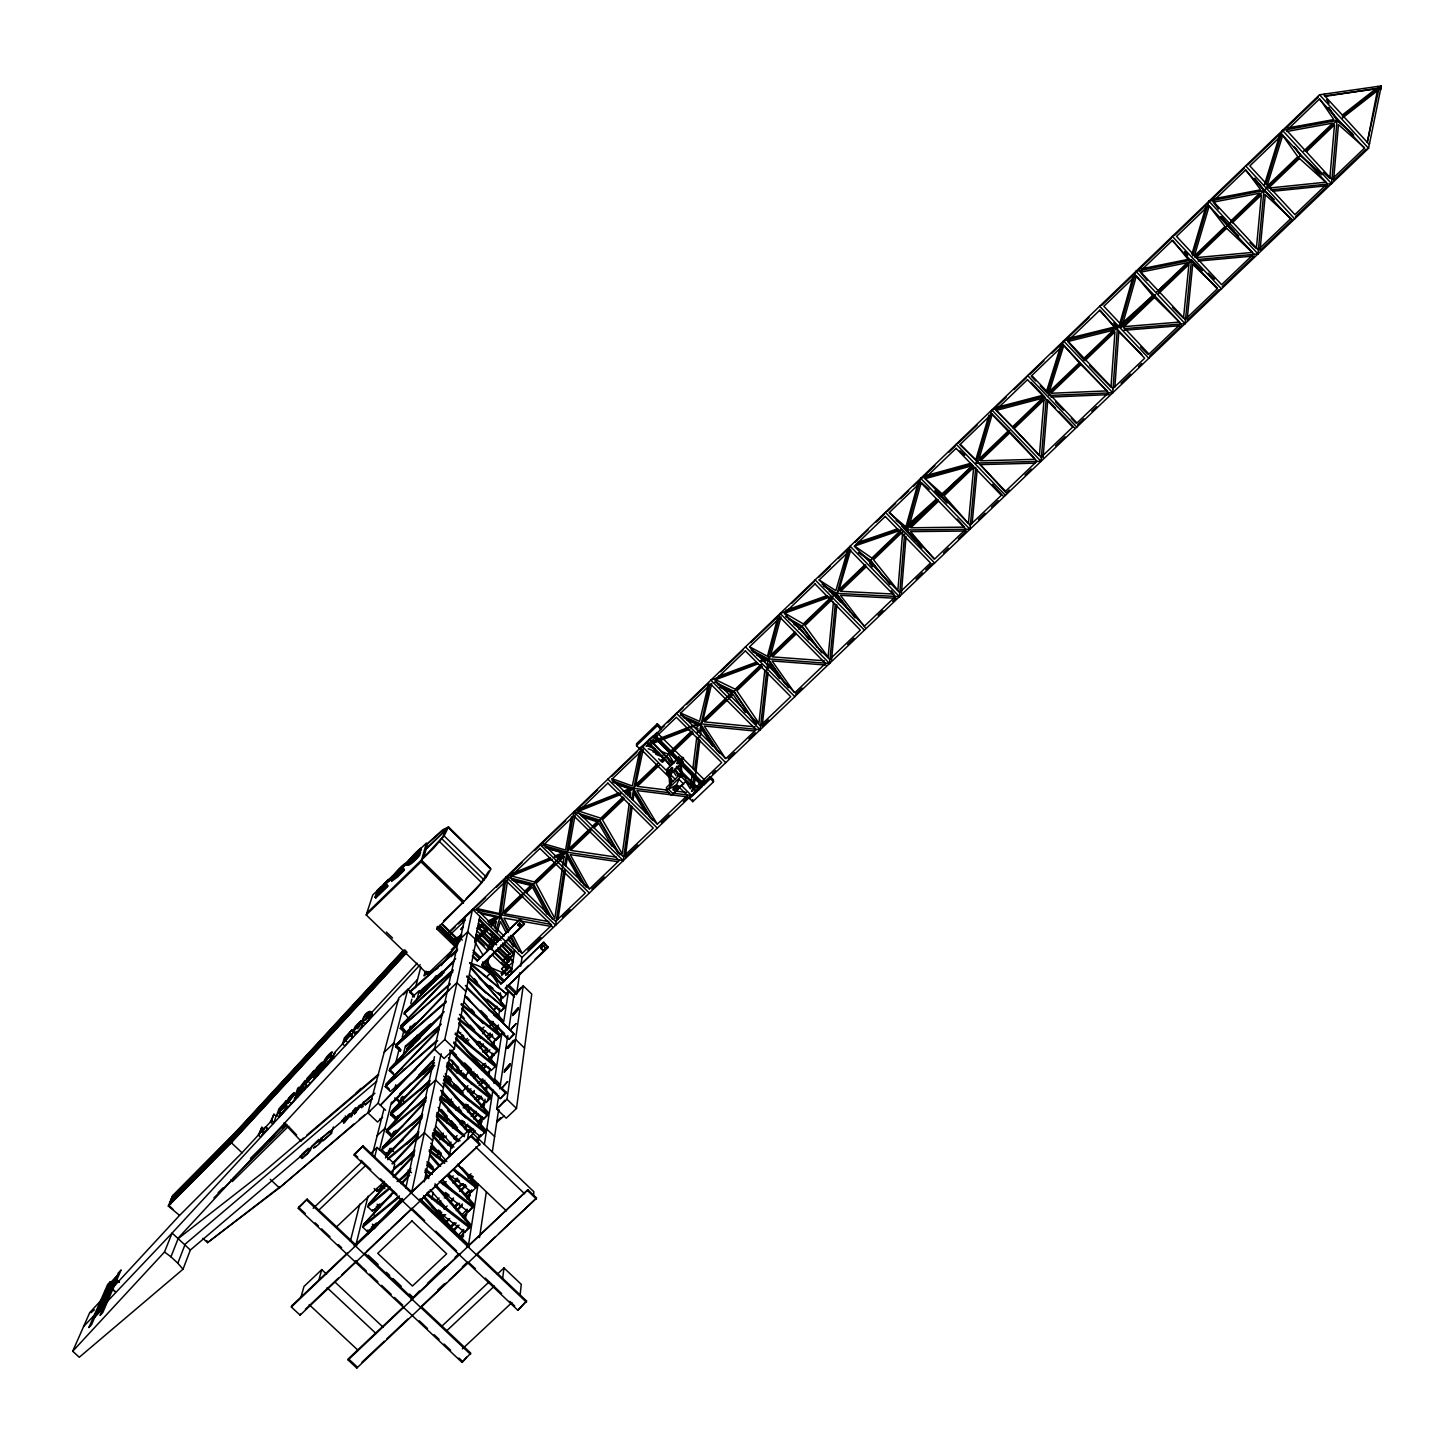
<?xml version="1.0" encoding="UTF-8"?>
<svg xmlns="http://www.w3.org/2000/svg" width="1454" height="1454" viewBox="0 0 1454 1454"><rect width="100%" height="100%" fill="white"/><g stroke="black" fill="none" stroke-linecap="round" stroke-linejoin="round"><path stroke-width="1.5" d="M660.934 729.363L660.934 727.363L657.299 723.747L636.598 743.666L636.525 745.702L640.178 749.319L660.934 729.363L657.281 725.746L657.299 723.747M640.178 749.319L640.233 747.265M1048.697 395.488L1112.746 392.78L1117.417 327.532L1114.691 324.242M1114.873 387.055L1118.798 331.912L1141.808 354.467M901.407 593.05L906.006 536.617M832.161 594.831L836.323 593.341L899.463 596.649L904.588 534.018M1044.299 396.142L991.828 409.937L976.143 463.044L1041.046 461.318L1046.117 399.959M1043.027 457.792L1047.789 400.014L1055.622 408.174M1270.723 189.874L1331.555 183.658L1337.08 120.446L1328.32 107.614M972.144 523.513L977.161 469.806M901.535 525.894L906.387 529.965L969.963 529.274L975.743 467.461M1198.132 259.484L1258.001 253.959L1263.962 190.565L1254.802 178.224M751.1 649.847L768.057 658.844L829.543 663.46L835.268 604.301M835.905 597.721L850.154 546.177L899.463 596.649M831.506 659.862L836.813 604.828M833.433 602.192L828.108 657.063L804.934 625.583L832.251 599.357M1124.106 328.677L1185.065 323.679L1191.48 260.102L1135.938 271.353L1120.198 326.914M1187.318 317.953L1192.716 264.337L1217.507 288.165M402.74 1307.564L348.397 1358.727L348.106 1359.963L356.793 1368.069L536.581 1198.023L527.911 1189.736L466.97 1247.096M412.118 1192.407L363.064 1145.861L354.449 1154.076L354.158 1155.148L517.842 1310.272L526.584 1301.021L477.53 1254.475M533.454 1195.697L533.872 1191.771L469.151 1129.831L451.049 1146.988L449.286 1156.457M517.842 1310.272L526.584 1301.021M520.114 1294.896L521.295 1284.373L503.975 1267.943L497.432 1274.086M764.859 669.967L758.933 723.201L736.887 690.85L762.405 666.386M680.381 715.041L700.374 723.801L760.206 729.726L768.057 658.844L780.216 613.443L828.017 596.322M768.094 672.711L762.187 726.128L768.584 720.003M768.584 668.258L769.075 663.806L779.508 678.6M348.106 1359.963L527.911 1189.736M514.407 997.026L505.41 988.302L548.158 947.481L543.76 942.247L500.903 983.94L481.619 965.256L524.385 924.308L520.096 919.182L477.203 960.967L472.35 956.259M677.564 763.841L683.671 758.079L682.562 758.479M545.686 948.444L543.287 945.3L540.688 948.408L543.178 950.843L545.686 948.444L543.287 945.3M691.995 775.364L690.323 788.813L685.67 781.434M692.849 768.639L696.757 737.251M697.32 732.78L697.884 728.29M692.013 790.976L693.958 775.291M694.521 770.82L698.702 737.233M699.247 732.761L709.788 684.507M693.74 789.577L699.865 740.104M700.428 735.597L701.264 728.854L712.424 745.957M502.666 1278.32L503.975 1267.943M500.903 983.94L543.76 942.247M543.178 950.843L545.777 947.735M672.33 767.476L666.205 773.51L669.004 769.802M320.934 1139.027L319.153 1143.062M498.722 1095.607L496.686 1109.02L506.21 1118.162L516.497 1108.421L531.746 994.063L523.24 985.812L514.007 994.609L508.773 1029.196M625.583 854.807L632.199 806.534M633.09 799.954L633.999 793.375L646.248 813.677M629.2 803.662L622.276 853.88L602.465 819.82L624.438 798.755M630.109 797.101L630.709 792.739L627.565 795.738M589.379 893.01L539.943 844.483L566.606 852.153L623.275 860.623L630.8 805.789M631.708 799.209L641.596 748.501M496.686 1109.02L506.973 1099.26L523.24 985.812M356.775 1245.805L307.194 1199.132L298.633 1207.293L298.306 1208.401L462.045 1362.416L470.787 1353.165L421.206 1306.492M504.683 1101.441L504.865 1100.187L499.067 1106.767M449.722 1050.024L500.285 1098.624L505.847 1093.335L506.028 1092.099L453.902 1041.955M513.371 1041.482L513.535 1040.355L508.082 1046.516M464.644 996.244L509.173 1039.246L514.425 1034.23L465.353 985.539M507.664 879.597L502.866 912.24L521.459 894.374M462.045 1362.416L466.516 1357.164M516.479 994.609L519.732 972.817M520.714 966.201L522.022 957.386L1368.559 148.29L1381.3 85.931L1319.56 94.783L660.043 728.999M479.493 1237.608L486.345 1191.844M492.288 1152.041L498.54 1110.293M500.285 1098.624L506.028 1092.099M509.173 1039.246L513.28 1034.376M498.813 1111.056L499.013 1109.784M563.952 869.874L555.628 925.271L506.174 876.944L549.939 859.005M564.606 865.457L573.839 811.895L620.931 793.139M557.991 919.419L565.297 870.673M565.951 866.239L567.278 857.369L580.964 881.96M499.74 1088.901L507.791 1035.684M521.314 925.398L519.532 922.872L517.915 925.017L519.805 926.834L521.314 925.398L519.532 922.872M468.551 1244.642L478.112 1183.992L474.84 1187.082M484.346 1144.425L492.942 1089.882M493.978 1083.357L501.866 1033.267L507.591 1038.792M503.611 1022.217L508.482 991.283L505.738 993.9M477.203 960.967L520.096 919.182M519.805 926.834L521.423 924.708M431.947 1206.82L464.953 1232.247L469.587 1227.885L469.824 1226.322L426.676 1193.007M434.655 1185.737L468.279 1211.782L472.823 1207.492L473.059 1205.984L441.271 1181.302M448.868 1174.396L471.478 1192.007L475.949 1187.773L476.185 1186.319L453.612 1168.689M447.832 1110.783L480.456 1136.592L484.727 1132.557L484.945 1131.23L442.089 1097.243M455.12 1097.061L483.255 1119.416L487.453 1115.436L487.653 1114.146L443.797 1079.195M461.772 1083.194L485.981 1102.532L490.125 1098.606L490.325 1097.352L447.16 1062.801M487.69 1099.26L490.634 1095.407L451.358 1051.097M455.774 1038.647L492.997 1080.595L493.179 1079.377L456.011 1037.502M466.734 1050.769L491.179 1070.471L495.196 1066.654L495.396 1065.473L455.284 1033.103M469.606 1035.557L493.688 1055.041L497.65 1051.278L497.831 1050.133L458.337 1018.109M474.095 1022.162L496.123 1040.064L500.012 1036.339L500.194 1035.23L461.281 1003.569M478.421 993.246L500.739 1011.511L504.538 1007.895L466.988 975.907M479.275 978.269L502.975 997.753L506.719 994.172L469.715 962.548M509.336 975.398L491.143 967.819L486.454 960.422M510.936 974.434L514.752 950.298L511.844 953.097M464.953 1232.247L465.207 1230.666M468.279 1211.782L473.059 1205.984M471.478 1192.007L471.714 1190.535M480.456 1136.592L480.674 1135.265M483.255 1119.416L487.653 1114.146M485.981 1102.532L490.325 1097.352M488.835 1084.957L488.635 1086.174L461.391 1064.31M491.179 1070.471L487.89 1066.473M493.688 1055.041L493.869 1053.896M496.123 1040.064L500.194 1035.23M500.739 1011.511L504.702 1006.859M502.975 997.753L498.068 992.555M507.955 966.238L508.137 965.074M509.227 958.422L509.409 957.277M510.463 950.734L510.663 949.607M501.721 975.489L507.864 968.637L501.43 962.403M505.992 973.308L501.575 969.018L509.118 960.821L498.086 950.098M502.884 961.239L510.372 953.115L503.084 960.094M347.724 1252.712L291.709 1305.819L291.363 1307.019L300.124 1315.179L480.056 1143.934L471.314 1135.574L410.337 1193.37M505.41 988.302L528.547 965.456M504.938 972.726L505.738 967.873M505.956 968.164L506.156 966.983M507.246 960.331L507.428 959.167M508.5 952.624L502.502 945.482M462.081 1239.662L463.517 1230.956M465.298 1220.051L467.079 1209.165M468.86 1198.26L469.915 1191.735L471.823 1189.935M471.732 1180.666L472.459 1176.25M478.239 1140.863L478.966 1136.428L480.765 1134.72M480.747 1125.487L482.183 1116.745M483.619 1107.984L485.054 1099.224M486.472 1090.482L487.199 1086.102M488.98 1075.142L490.053 1068.563M491.488 1059.802L492.561 1053.223M493.651 1046.644L494.723 1040.064L501.866 1033.267M496.177 1031.177L496.904 1026.724M498.722 1015.619L499.812 1008.949M500.903 1002.279L501.63 997.826M501.575 969.018L509.118 960.821M675.856 790.485L678.836 788.232M291.363 1307.019L471.314 1135.574M467.534 1139.173L469.151 1129.831M490.598 970.872L490.125 973.489L486.89 976.597M571.513 816.875L565.57 850.045L542.142 843.265L565.642 820.692M575.148 814.731L569.005 848.754L589.324 829.253M456.465 1106.985L456.229 1108.184L452.23 1104.368L452.721 1101.787M368.171 1015.583L370.243 1018.273L368.171 1015.583C355.43 1034.048 366.19 1004.696 372.315 1013.202L371.024 1014.601C364.445 1007.04 359.32 1030.995 368.553 1014.056M445.924 1137.119L446.16 1135.828M449.341 1119.362L449.104 1120.598L453.157 1124.487L450.685 1120.652M455.974 1084.92L455.266 1088.592L457.901 1091.118M458.41 1072.307L458.882 1069.89M464.498 1040.7L464.299 1041.773L467.388 1038.501M412.554 1298.331L419.279 1291.007M431.874 1198.968L433.165 1192.371M439.944 1157.475L440.798 1153.149M443.325 1140.136L444.161 1135.81M446.705 1122.797L447.541 1118.471M450.068 1105.494L451.322 1099.006M453.43 1088.21L454.266 1083.884M456.374 1073.016L457.665 1066.473M462.754 1040.264L463.608 1035.902M1367.596 140.856L1377.338 90.802L1342.278 118.137M436.364 1157.002L439.381 1153.058L430.62 1146.206M439.78 1139.736L442.743 1135.865L434.128 1129.086M443.034 1134.411L443.27 1133.139M445.724 1120.634L445.978 1119.38L437.127 1112.401M443.579 1120.525L446.487 1116.745M448.904 1104.386L449.141 1103.186L440.435 1096.28M428.094 1192.898L428.421 1191.299M477.312 936.503L477.548 935.376M478.839 928.924L479.075 927.797M480.347 921.454L480.565 920.346M448.868 1081.958L449.74 1077.559M451.503 1068.781L452.812 1062.183M479.875 916.402L474.731 941.829L482.928 954.86M476.076 939.157L476.294 938.012L484.164 945.627M458.41 940.702L434.51 1049.315L444.106 1058.53L454.393 1048.716L476.221 940.175L467.643 931.85L456.592 942.646L439.417 926.016M424.241 1181.866L451.085 1050.224M639.596 751.282L632.326 785.978L612.079 778.69M411.736 1192.044L441.144 1053.805M434.51 1049.315L444.797 1039.483L472.55 909.277L551.23 924.49M643.195 749.319L635.689 784.76L657.735 763.604M1367.323 142.383L1379.064 88.058L1325.194 96.364M354.812 1032.958L354.921 1034.085L357.302 1032.358L362.519 1025.633L359.211 1022.362L353.885 1030.704L360.556 1023.107L359.392 1025.197L352.486 1032.031L355.249 1026.379L361.101 1020.744L359.883 1022.326M405.739 1188.245L434.492 1056.694M459.718 941.701L465.28 916.274M364.282 1022.707C364.772 1025.942 369.461 1018.909 370.406 1017.491M380.875 887.14L372.751 895.01L366.208 914.948L427.494 974.089L455.593 947.099L458.628 942.174M456.592 942.646L460.464 938.321M441.743 924.38L457.283 939.448L461.154 935.158M455.593 947.099L436.782 928.87L476.203 889.194L486.345 877.071L490.798 869.201L448.486 826.908L442.688 829.834L425.822 845.028M356.793 1368.069L357.066 1366.815L348.397 1358.727M356.103 1031.558L356.121 1032.594L357.775 1031.522M392.471 1173.76L394.706 1164.145L377.077 1147.424L370.534 1153.658M373.805 1215.017L375.386 1208.492M380.584 1186.809L379.567 1191.062L376.804 1188.445M388.254 1154.912L389.781 1148.533M393.907 1131.412L392.853 1135.774L384.947 1128.268L377.186 1135.665M396.524 1120.471L397.578 1116.09M400.213 1105.149L402.304 1096.389M417.007 1035.212L415.989 1039.446L414.372 1037.902M399.396 1195.897L363.173 1225.613L362.773 1227.176L367.48 1231.611L367.844 1230.029M390.254 1187.1L368.189 1205.275L367.807 1206.784L372.424 1211.146L372.787 1209.637M374.187 1188.5L377.222 1191.371L384.528 1184.156M422.696 1114.691L382.238 1148.387L381.893 1149.769L386.273 1153.931L386.619 1152.549M386.637 1130.54L386.31 1131.866L390.635 1135.974L390.944 1134.647L386.637 1130.54L426.422 1097.297M390.853 1113.455L390.544 1114.745L394.797 1118.798L395.106 1117.49L390.853 1113.455L430.057 1080.595M394.688 1097.934L398.869 1101.914L404.23 1096.425M711.788 683.362L702.9 720.257L731.489 692.813L719.675 687.142M427.494 974.089L427.949 972.217L424.114 975.925L425.186 971.526M395.288 1116.763L391.035 1112.728L391.362 1111.438L434.746 1065.382M436.782 928.87L437.218 927.07L455.993 945.3M356.175 1243.824L368.044 1196.188M379.476 1150.241L391.435 1102.168M394.143 1091.3L395.779 1084.775M402.813 1056.476L405.521 1045.59M408.774 1032.522L410.337 1026.233M417.134 998.953L419.225 990.556L412.409 997.099M394.688 1074.252L394.397 1075.451L389.327 1070.598L389.636 1069.417L441.325 1024.125M374.696 1156.893L377.077 1147.424M350.396 1241.044L359.81 1204.003M372.315 1154.803L383.856 1109.402M396.106 1061.238L399.45 1048.098M402.213 1037.211L403.812 1030.886M410.791 1003.424L411.864 999.207M415.499 987.684L420.751 966.946M379.821 1119.853L380.148 1118.58M415.753 1069.308L390.344 1091.481L385.201 1086.574L436.255 1040.991M400.468 1051.406L395.506 1046.662L395.797 1045.535L446.305 1001.134M421.678 1018.454L405.103 1033.031L400.232 1028.378L450.158 983.504M405.539 1031.322L400.959 1025.561L452.757 972.108M408.719 1018.672L404.212 1013.002L453.121 969.8M414.172 997.117L409.737 991.592L457.647 949.135M382.62 1117.199L377.549 1122.034L367.953 1112.892L378.149 1103.15L407.865 989.265L413.59 994.772M354.158 1155.148L363.064 1145.861M777.526 618.495L767.458 656.299L749.573 646.776L780.144 617.477L825.454 663.424L794.884 692.667L749.555 646.903M367.953 1112.892L398.705 998.062L407.865 989.265M780.98 616.859L770.675 655.227L794.702 632.163M363.355 1102.15L365.19 1104.804L371.133 1099.351M318.917 1280.029L321.734 1269.615L326.605 1274.177M694.612 793.212L692.431 795.393L692.94 794.502M363.082 1106.603L361.083 1104.477L359.701 1105.658L361.683 1107.766L364.227 1102.368M921.927 548.158L906.387 529.965L920.691 478.33L971.89 464.226M352.868 1111.219L354.449 1113.928L356.285 1110.383M300.124 1315.179L300.451 1313.98M301.014 1297.004L303.977 1286.463L321.734 1269.615M352.486 1115.6L350.487 1113.473L349.105 1114.655L351.086 1116.781L353.667 1111.347M351.086 1116.781L351.904 1113.909L343.853 1122.924L342.29 1120.216M352.486 1111.728L354.921 1108.566M1119.289 325.387L1133.029 276.823M366.208 914.948L421.042 861.895L426.385 843.066L384.129 883.996M343.853 1122.924L347.324 1117.599L345.688 1118.544L345.525 1117.653M416.844 853.353C402.267 866.911 406.902 870.346 419.879 855.17L420.006 851.372L414.099 857.642L414.844 858.369L417.97 855.334L417.225 854.607L414.099 857.642M417.97 855.334L417.462 857.078C401.304 872 415.499 853.334 421.206 850.008L420.733 848.354C409.846 856.442 395.688 878.271 419.115 854.425L420.006 851.372M370.243 1018.273L372.133 1014.165L369.916 1012.257L366.063 1016.746L368.571 1014.038M341.872 1120.798L343.707 1119.035M417.225 854.607L416.716 856.351C400.559 871.273 414.753 852.607 420.46 849.281L420.733 848.354M368.007 1016.364L369.916 1012.257M414.844 858.369L420.751 852.099M850.735 549.794L839.013 589.652L864.839 564.861M321.025 1138.1L322.861 1140.754L331.457 1133.448L333.366 1126.977M988.956 415.262L975.816 459.809L959.876 444.724M1191.898 254.196L1205.929 206.741M1192.716 255.886L1208.91 201.179L1263.962 190.565L1273.668 199.507M330.985 1131.557L330.24 1134.084L322.861 1140.754M298.306 1208.401L307.194 1199.132M391.817 879.561L391.58 881.324L397.287 877.216L404.139 870.364L403.649 868.783C385.492 887.758 395.633 870.837 404.794 864.458L405.83 864.239L394.161 877.762M351.395 1034.975L354.031 1031.813L351.795 1029.923L344.38 1037.938L342.526 1043.936L344.762 1045.844L352.468 1037.52L350.378 1035.121L343.907 1042.1L350.323 1033.267L352.413 1035.666L350.178 1033.776M405.084 863.512C394.288 871.491 379.93 893.592 403.376 869.637L403.649 868.783M334.256 1053.005L350.378 1035.121M350.323 1033.267L344.798 1039.265L351.795 1029.923M1264.489 184.603L1279.484 135.967M1265.961 184.131L1282.519 130.406L1337.08 120.446L1353.656 135.095M487.108 951.552L492.452 934.395M494.469 927.961L496.468 921.527L491.579 926.234M490.416 948.044L493.797 937.212M495.814 930.724L500.539 915.566L506.174 876.944L533.509 883.923L552.484 919.364M487.599 962.712L489.634 956.205M491.652 949.698L495.032 938.848M497.05 932.341L500.43 921.509L506.374 933.123M1060.62 346.288L1046.262 392.216L1040.246 385.783M1047.134 393.471L1063.583 340.945L1117.417 327.532L1083.484 360.065M388.236 880.27L388.981 880.997L378.912 890.72L388.236 880.27L388.981 880.997M375.059 897.209L386.928 885.722L386.255 883.614L378.658 891.52L377.876 893.937L387.164 884.941L387.673 886.449L375.804 897.936L375.059 897.209L377.295 890.321L388.472 879.488M333.693 1057.803L331.258 1054.514L330.113 1055.422C338.182 1045.099 321.116 1060.148 323.788 1064.219L326.023 1066.109L330.676 1059.294L333.693 1057.803L333.602 1056.513L332.33 1057.331L335.038 1053.187L333.638 1054.023M331.494 1055.822L325.896 1060.148L323.788 1064.219M326.023 1066.109L327.332 1062.038M681.399 759.424L680.417 760.442L681.871 758.243M682.144 759.824L682.653 758.57M283.948 1123.051L300.923 1141.026L301.269 1139.918M324.278 1067.999C322.806 1063.656 318.226 1068.417 322.897 1069.508L323.697 1066.818M322.061 1066.018L321.861 1064.673L320.716 1065.6C328.822 1055.222 311.738 1070.344 314.373 1074.397L316.608 1076.305L322.733 1068.054L322.897 1069.508M379.658 891.447L379.585 888.648M316.608 1076.305L318.608 1070.126M375.804 897.936L377.495 892.756M671.548 770.329L670.567 771.347L671.948 769.42M320.552 1067.545L320.498 1066.164L316.499 1070.308L315.609 1073.07L317.844 1074.96M317.445 1067.418L316.663 1069.799L322.043 1062.874L317.445 1067.418L319.68 1069.308L318.899 1071.707L322.297 1067.981M316.518 1072.398L314.282 1070.507L306.921 1078.505L304.831 1084.72L307.067 1086.611L314.736 1078.323L312.665 1075.924L306.249 1082.866L312.737 1073.961L314.791 1076.378L312.555 1074.488M354.085 1123.906L279.368 1187.9L207.54 1242.643L202.942 1238.354M668.949 772.946L669.549 772.11M312.665 1075.924L314.736 1078.323M668.149 772.201L669.131 771.165L666.95 774.255L672.911 768.148M312.737 1073.961L307.212 1079.922L314.282 1070.507M303.722 1088.301L297.707 1096.752L295.471 1094.862L302.759 1085.047L301.741 1088.065L303.977 1089.973L304.976 1086.938M303.977 1089.973L306.576 1084.484M297.707 1096.752L299.815 1090.464L301.033 1089.155L300.124 1091.863L303.904 1087.792M301.741 1088.065L305.049 1080.522L297.888 1089.973L298.815 1087.265L297.597 1088.592L295.471 1094.862M288.183 1100.823L287.329 1103.332L293.29 1095.771L288.183 1100.823L290.418 1102.714M296.398 1095.716L294.744 1097.825L296.834 1096.243L295.871 1098.315L288.165 1107.076L284.657 1104.349L278.114 1113.31L284.511 1106.385L286.747 1108.275L280.349 1115.182L286.892 1106.24M288.51 1102.714L286.293 1100.823L278.932 1108.784L276.696 1115.163L278.932 1117.054L286.747 1108.275M284.657 1104.349L279.168 1110.293L286.293 1100.823M275.86 1116.199L284.511 1106.385M278.932 1117.054L280.422 1112.783M273.879 1122.524L276.133 1116.109L273.897 1114.218L270.426 1121.961L272.661 1123.851L273.879 1122.524L271.644 1120.634L273.897 1114.218M261.847 1127.268L258.303 1135.065L260.539 1136.955L267.845 1128.722L265.609 1126.832L259.721 1133.211L261.847 1127.268L264.083 1129.14L262.665 1133.102M265.609 1126.832L267.645 1129.267M207.54 1242.643L279.641 1187.082M322.243 1138.827C322.443 1143.953 307.576 1151.368 315.9 1146.37M271.644 1120.634L242.036 1152.786L178.969 1216.017L89.73 1312.617L72.7 1351.239L79.261 1357.273L183.022 1269.215L190.347 1250.022L374.95 1093.208M402.831 950.934L235.112 1132.721L231.313 1142.699L168.319 1206.075L179.315 1215.18M230.368 1143.644L234.185 1133.666M183.022 1269.215L177.824 1263.217L185.221 1244.097L376.768 1081.285M177.824 1263.217L170.954 1256.819L178.46 1237.808L398.832 999.607M303.032 1157.584L301.051 1155.476L299.906 1156.439L301.905 1158.547L306.231 1155.021L310.374 1150.423L311.61 1146.37M343.962 1118.526L344.344 1117.563M72.7 1351.239L164.502 1252.003L172.117 1233.047L420.206 964.693M168.319 1206.075L172.626 1195.679L235.112 1132.721M169.336 1205.075L173.644 1194.679M310.247 1149.024L307.666 1153.24M488.78 871.146L480.638 883.469L466.043 898.754M333.711 1054.877L332.621 1056.676M324.315 1065.019L323.624 1066.291M366.081 1019.999L367.335 1017.891M357.666 1107.257L357.375 1108.311L360.156 1106.494M347.124 1116.218L346.815 1117.29L349.596 1115.472M675.383 790.522C672.348 795.229 683.762 786.469 676.546 785.578C670.294 793.393 678.727 782.47 678.182 788.522M677.146 786.25C669.731 796.974 673.711 781.452 677.255 788.704L676.637 789.377M354.449 1113.928L359.592 1107.366M355.358 1107.694L357.811 1109.093M357.52 1028.705L359.974 1025.615M366.79 913.185L433.855 847.955L444.142 835.905L448.486 826.908M685.87 781.271L671.384 795.156L666.477 790.285L666.441 787.486L680.872 773.655L685.761 778.508L685.87 781.271L680.981 776.4L680.872 773.655M392.471 878.434L393.416 877.107M680.981 776.4L666.477 790.285M308.393 1148.315L301.869 1154.403M323.933 1066.273L324.733 1065.182M318.88 1139.409L312.137 1145.934M294.435 1099.806L295.525 1097.661L294.271 1098.606M441.234 965.62L455.847 945.972M368.589 1019.763L370.788 1015.964L368.28 1018.654M394.634 875.544L405.83 864.239M643.504 745.302L642.977 746.175L644.849 744.066M331.694 1057.821L328.295 1061.547M677.728 761.841L677.946 762.005M681.544 760.587L681.762 760.751M404.194 949.916L234.821 1133.502L172.299 1196.497L173.426 1197.551M405.266 950.098L233.949 1135.774L171.318 1198.859L172.444 1199.914M405.084 950.752L233.658 1136.555L170.972 1199.677L172.099 1200.731M406.084 951.007L232.785 1138.827L169.991 1202.04L171.136 1203.094L173.753 1196.733L172.626 1195.679M405.902 951.679L232.495 1139.609L169.664 1202.876L170.79 1203.93M406.92 951.934L231.622 1141.899L168.664 1205.257L173.044 1209.328M406.738 952.606L231.313 1142.699L242.036 1152.786M109.141 1284.282L117.32 1275.431M108.668 1285.409L116.847 1276.539M106.887 1289.462L115.102 1280.574M106.396 1290.589L114.63 1281.701M104.633 1294.678L112.867 1285.754M104.125 1295.823L112.376 1286.899M102.343 1299.949L110.613 1290.988M101.835 1301.094L110.122 1292.133M368.789 1012.693L370.079 1011.293M100.017 1305.256L108.341 1296.259M99.526 1306.401L107.832 1297.404M304.831 1084.72L315.809 1072.961M371.133 1013.111L417.243 963.22M313.264 1076.251L316.354 1072.907L314.119 1071.016M97.691 1310.599L106.033 1301.584M363.336 1022.653L361.446 1024.27M368.425 1018.182L372.133 1014.165M97.182 1311.762L105.542 1302.729M361.555 1026.36L362.791 1025.015M261.956 1135.101L267.845 1128.722M95.346 1315.997L103.725 1306.928M94.837 1317.179L103.216 1308.109M403.467 994.609L417.334 979.614M453.266 1230.175L457.828 1225.286M454.52 1230.084L459.1 1225.195M457.592 1236.082L463.681 1229.539M460.518 1239.317L463.608 1235.991M436 1201.295L439.09 1197.987M452.994 1183.102L457.628 1178.122M454.284 1182.847L457.392 1179.539M458.664 1187.009L461.754 1183.701M467.934 1177.068L471.023 1173.76M450.431 1201.204L453.466 1197.951M459.537 1191.444L465.607 1184.919M470.169 1180.048L473.204 1176.795M444.088 1209.183L447.123 1205.929M450.158 1202.658L453.212 1199.405M460.809 1191.244L465.371 1186.355M465.48 1194.025L468.515 1190.771M454.611 1206.875L457.647 1203.621M465.244 1195.479L469.806 1190.59M445.433 1222.232L448.504 1218.925M456.229 1210.637L462.408 1204.003M467.043 1199.041L470.115 1195.733M445.16 1223.741L449.795 1218.761M457.519 1210.473L462.154 1205.493M451.213 1226.358L454.302 1223.05M462.027 1214.762L466.661 1209.783M467.734 1110.656L470.751 1107.439M476.767 1101.023L481.274 1096.225M452.467 1127.959L455.465 1124.76M467.516 1111.91L470.533 1108.693M478.057 1100.66L481.056 1097.443M393.125 1191.862L363.391 1224.722L394.325 1191.717M400.831 1183.611L408.556 1175.377M402.049 1183.465L409.774 1175.214M480.638 1106.203L485.163 1101.387M394.343 1201.095L397.433 1197.787M447.977 1145.334L451.031 1142.081M454.084 1138.809L457.138 1135.556M464.771 1127.395L467.824 1124.142M473.931 1117.617L476.985 1114.364M464.535 1128.686L467.588 1125.414M473.713 1118.889L478.293 1114M367.735 1234.373L401.231 1198.587M373.442 1229.448L378.022 1224.559M381.075 1221.305L402.413 1198.514M478.075 1121.597L481.129 1118.344M477.875 1122.87L482.455 1117.981M471.205 1135.574L474.204 1132.375M480.256 1047.153L483.31 1043.917M487.89 1039.047L492.47 1034.176M495.523 1030.922L498.577 1027.669M480.056 1048.261L483.11 1045.008M489.235 1038.519L492.288 1035.266M411.537 1125.469L422.351 1113.964M385.819 1156.53L422.242 1117.781M491.561 1043.863L494.614 1040.61M385.474 1157.929L420.424 1120.743M485.4 1053.605L488.508 1050.315M463.499 1077.832L469.715 1071.234M486.763 1053.078L489.871 1049.788M406.629 1144.371L418.77 1131.43M489.126 1058.512L493.778 1053.55M418.298 1135.901L392.071 1163.836L395.506 1161.11M393.271 1163.636L417.989 1137.301M474.149 1078.014L477.166 1074.797M481.71 1069.962L486.254 1065.128M460.3 1093.717L467.879 1085.647M483.037 1069.508L486.054 1066.273M400.868 1164.618L414.772 1149.823M486.999 1073.325L490.034 1070.108M385.474 1185.119L368.407 1204.421L386.637 1184.974M393.071 1177.013L414.317 1154.367M455.993 1110.165L459.064 1106.876M471.35 1093.79L474.422 1090.5M479.038 1085.593L483.655 1080.686M394.234 1176.868L414.008 1155.803M471.151 1094.989L474.222 1091.718M480.365 1085.157L484.982 1080.231M475.185 1098.879L478.257 1095.589M484.4 1089.028L487.472 1085.756M400.341 1179.594L410.991 1168.253M423.786 1074.033L434.473 1062.692M391.035 1112.728L432.928 1068.254M493.833 1009.567L496.923 1006.277M493.651 1010.603L496.741 1007.313M420.097 1090.409L429.403 1080.54M429.675 1083.466L386.764 1129.994L429.384 1084.739M490.325 1024.706L493.342 1021.508M482.619 1033.776L485.618 1030.577M490.143 1025.779L493.16 1022.562M418.461 1105.004L426.077 1096.916M426.004 1100.26L382.42 1147.606L425.731 1101.569M493.96 1029.45L496.977 1026.251M417.68 1036.484L406.811 1048.825L429.53 1024.779M404.394 869.528L394.743 878.307M83.605 1326.521L172.117 1233.047L190.347 1250.022M358.447 1106.294L359.32 1105.385M347.906 1115.254L348.778 1114.327M495.36 1028.269L498.486 1025.034M449.013 989.447L395.924 1045.081L448.777 990.519M444.161 1011.73L389.799 1068.745L442.38 1014.438M439.326 1028.341L385.692 1084.648L439.072 1029.505M435.128 1047.734L380.366 1105.258L434.855 1048.916M392.144 1102.55L410.791 1083.266M418.57 1075.233L432.565 1060.766M391.835 1103.822L433.855 1060.366M455.702 958.677L404.357 1012.402L453.939 961.276M400.686 1026.651L450.976 974.762M356.921 1109.602L357.902 1108.62L356.921 1109.275M667.132 771.983L666.804 773.201L667.35 772.147M670.203 770.002L670.403 770.184M680.617 775.891L679.727 761.005L678.764 761.914L682.744 757.261L676.782 763.368L680.872 761.769L682.199 775.873M678.491 763.186L678.709 763.35M679.981 762.478L679.309 761.787M250.506 1158.329L285.893 1123.506M270.008 1140.99L274.824 1136.246M282.858 1128.34L286.075 1125.196M218.155 1192.625L222.989 1187.882M232.567 1178.612L287.274 1124.814M213.902 1197.914L231.604 1180.503L231.241 1179.448M288.655 1126.105L232.349 1181.502L230.968 1180.194M386.037 883.305L389.218 880.215M387.927 885.668L378.622 894.664L378.658 891.52M426.258 848.609L446.505 828.98L442.561 837.122L423.714 857.569L427.603 843.811L441.271 831.615L446.505 828.98M426.058 849.245L446.614 829.362M443.488 921.036L463.881 901.425L421.515 860.223M636.525 745.702L657.281 725.746M445.596 935.213L651.865 736.851M445.578 936.122L455.175 926.907M458.373 923.835L471.169 911.531M474.786 908.041L485.654 897.591M496.541 887.122L504.302 879.67L499.376 913.585L476.839 908.496M522.022 862.622L509.554 874.617L550.412 857.86M534.509 850.626L539.18 846.119M597.63 789.904L577.183 809.569L618.95 792.957M611.643 776.454L636.907 752.154M661.261 728.745L664.423 725.691M667.604 722.638L675.528 715.023M678.545 712.115L683.307 707.535M686.506 704.463L708.789 683.035L699.61 721.402L680.454 712.969M720.566 671.712L742.958 650.174M750.791 642.632L778.09 616.387M791.576 603.428L814.149 581.709M818.838 577.22L830.179 566.315M838.267 558.536L847.991 549.194L835.85 590.651L819.075 579.964M855.079 542.36L868.093 529.856M876.217 522.041L884.341 514.225M887.467 511.317L895.628 503.466M900.535 498.758L908.695 490.907M913.603 486.199L918.492 481.492L905.951 526.857L889.139 512.735M934.922 465.698L924.017 476.185L970.618 463.353M948.935 452.212L955.169 446.214M958.295 443.216L977.07 425.168M1006.15 397.196L995.136 407.774L1043.172 395.179L1031.104 382.366M1014.001 389.654L1026.579 377.567M1029.705 374.55L1043.917 360.883M1051.805 353.304L1061.275 344.198M1089.064 317.463L1066.872 338.8L1114.2 327.041L1100.006 310.029M1101.805 305.322L1133.629 274.715M1139.3 269.263L1171.27 238.529M1174.468 235.457L1206.566 204.578M1244.515 168.082L1212.273 199.089L1260.654 189.783L1245.86 169.882M1247.75 164.974L1280.138 133.841M1285.881 128.315L1318.414 97.036M464.68 919.019L462.481 922.018L464.444 920.128M447.578 937.194L465.207 920.255M646.121 746.32L676.346 717.276L721.693 762.623L691.504 791.485M1324.594 94.056L1323.794 94.819L1368.796 143.982L1369.595 143.219M463.063 926.452L460.827 929.488L462.808 927.579M461.409 934.013L459.155 937.085L462.317 940.138M457.283 939.448L460.991 935.903M424.968 972.417L426.222 971.217M424.786 973.18L426.04 971.981M424.295 975.143L428.13 971.472M451.322 949.753L458.483 942.901M427.767 972.926L437.854 968.346M451.067 956.677L457.447 950.552M476.876 937.176L486.672 927.761M489.925 924.635L494.833 919.946L488.907 923.09M524.567 891.411L530.765 885.45L513.971 881.197M592.45 826.254L597.14 821.764L583.145 817.293M622.803 797.137L600.829 818.202L578.91 811.114L620.713 794.447M625.929 794.12L629.073 791.103L624.893 792.775M660.898 760.569L664.042 757.552L655.699 754.262M691.504 731.198L667.768 753.972L661.534 751.482M760.769 664.732L735.251 689.214L715.622 679.672L757.661 664.024M830.634 597.685L803.299 623.911L784.833 613.152L830.179 596.885M474.822 940.247L486.072 929.451M490.889 924.817L555.573 862.749M558.718 859.714L623.675 797.392M626.856 794.338L657.153 765.277M661.933 760.678L665.132 757.625M692.358 731.489L666.714 756.08L670.258 761.714M695.557 728.418L726.109 699.101M729.326 696.012L761.605 665.041M764.84 661.933L795.629 632.381M798.882 629.273L865.748 565.097M859.478 552.629L870.655 560.39L900.444 531.819M475.258 941.883L488.308 929.36M523.095 895.973L504.502 913.821L548.849 921.6M526.203 893.01L532.4 887.049L546.922 914.221M590.96 830.87L570.64 850.372L616.351 857.151M594.086 827.871L598.775 823.382L611.934 846.119M659.371 765.222L637.325 786.396L666.405 789.976M662.533 762.205L665.678 759.188L670.312 766.567M693.14 732.834L669.403 755.607L674.056 762.986M796.338 633.817L772.31 656.881L824.254 660.752M866.475 566.533L840.648 591.305L893.992 594.068L891.284 590.669M936.939 499.413L909.132 526.094L921.236 482.455L929.124 489.453M906.387 529.965L938.03 499.613M934.886 490.961L941.192 496.577L972.962 466.098M976.143 463.044L1009.639 430.911M1012.838 427.839L1044.881 397.106M1048.098 394.034L1080.267 363.173M938.593 501.103L910.767 527.784L964.493 527.148L957.35 519.023M1084.884 360.774L1114.945 331.93L1110.983 387.073L1089.482 365.408M1156.802 291.945L1187.264 262.72L1140.336 272.262L1147.188 280.458M1230.647 221.117L1259.764 193.2L1213.236 202.179L1218.488 209.012M1303.511 151.234L1332.864 123.063L1286.754 131.496M1121.216 327.477L1155.457 294.635M1158.729 291.509L1191.48 260.102M1194.625 257.085L1300.439 155.578L1294.042 146.581M1305.219 150.998L1337.08 120.446M1158.438 293.708L1188.918 264.483L1183.483 318.226L1172.524 307.503M1232.283 222.88L1261.4 194.963L1256.347 248.561L1249.931 242.527M1306.783 151.452L1334.499 124.862L1329.828 178.297L1323.249 172.372M678.709 757.225L666.677 769.711L670.785 773.801L682.835 762.259L678.709 757.225L682.835 762.259M666.677 769.711L678.727 758.17M682.798 761.314L670.785 773.801M384.165 1052.314L393.816 1043.063L400.868 1049.806M447.123 992.01L456.847 982.686L465.916 991.446M517.915 925.017L519.423 923.563M403.085 1037.974L405.939 1035.248M524.512 923.49L481.783 964.402L501.048 983.068M686.524 792.448L675.347 791.067L673.42 794.157L668.513 789.286L676.528 784.924L678.927 779.308L683.816 784.179L678.382 786.796L678.418 787.886M356.175 1092.899L360.937 1088.337M509.918 957.332L514.298 953.152L504.32 943.446M506.81 961.276L514.116 954.278L502.539 943.028M505.538 969.036L512.898 962.003L498.031 947.554M501.048 973.58L504.247 970.509M501.921 974.307L507.864 968.637M527.838 950.153L540.943 937.612M562.334 917.165L570.132 909.713M591.814 888.994L604.337 877.016M625.275 857.006L637.852 844.974M661.279 822.582L669.185 815.04M683.38 801.463L688.124 796.937L636.943 790.558L657.008 823.746M698.211 787.286L704.554 781.234M712.478 773.655L715.641 770.62M728.163 758.643L734.543 752.554M748.865 738.868L755.226 732.78M795.592 694.194L802.026 688.051M847.627 644.449L854.08 638.288M878.143 615.296L882.996 610.644M892.701 601.374L895.937 598.285L840.448 595.34L865.203 627.674M916.038 579.074L922.545 572.858M925.78 569.75L932.287 563.534M943.573 552.865L948.462 548.176M958.259 538.816L966.419 531.019L910.567 531.619L933.959 558.954M978.487 519.478L985.049 513.207M991.61 506.937L998.171 500.685M1009.33 490.016L1006.204 492.997L980.432 464.608L1035.266 463.172M1024.961 475.058L1031.213 469.079M1055.586 445.778L1065.019 436.782M1077.578 424.768L1083.884 418.734M1091.772 411.209L1096.498 406.684M1121.052 383.202L1130.558 374.114M1138.482 366.553L1141.644 363.518M1149.623 355.994L1181.448 325.587M1187.1 320.189L1219.052 289.637M1222.232 286.602L1254.329 255.922M1295.478 216.591L1327.829 185.658L1272.85 191.256M1366.088 149.09L1333.591 180.151L1338.443 124.608L1364.47 147.654M693.849 792.285L696.702 789.577M710.261 776.6L703.736 782.834L703.845 784.996L710.406 778.726L710.261 776.6L713.369 779.689L713.514 781.834L692.776 801.645L689.65 798.555L689.578 796.374M505.919 974.344L511.844 968.673L476.294 934.14M689.65 798.555L702.337 786.432L702.227 784.269M505.719 975.525L511.663 969.854L493.451 952.152M540.688 948.408L543.196 946.009M535.108 959.186L548.249 946.645M459.937 1037.611L462.663 1035.012M427.767 1087.447L435.582 1079.995L443.47 1087.556M313.192 1208.292L362.337 1161.473M318.335 1210.564L365.027 1166.09M495.196 1052.641L497.831 1050.133M505.828 1048.661L515.552 1039.41L524.549 1048.098M416.171 1140.518L424.368 1132.721L432.656 1140.645M336.11 1227.303L384.419 1181.411M492.997 1080.595L494.651 1079.013L500.649 1084.775M436.618 1155.676L439.381 1153.058M354.067 1245.842L402.322 1200.095M355.394 1245.46L403.758 1199.623M483.655 1131.994L486.763 1129.049L494.614 1136.555M305.395 1309.291L338.346 1278.102M341.654 1274.976L356.484 1260.945M366.372 1251.585L389.072 1230.084M391.071 1228.176L411.864 1208.492M420.733 1200.095L437.218 1184.501M440.507 1181.375L475.113 1148.624M466.752 1229.23L469.824 1226.322M427.421 1283.355L445.306 1266.525M455.066 1257.328L458.319 1254.275M410.973 1299.803L459.755 1253.893M437.636 1290.08L444.233 1283.882M462.372 1266.816L467.316 1262.163M362.01 1362.18L384.256 1341.242M386.709 1338.952L408.12 1318.814M421.296 1306.437L445.996 1283.21M449.304 1280.102L467.406 1263.072M477.294 1253.784L495.414 1236.736M498.704 1233.646L534.945 1199.586M441.78 1326.266L489.253 1281.756M446.56 1330.919L494.415 1286.063M462.372 1348.912L511.881 1302.602M307.067 1153.858L304.013 1155.439M1122.361 323.042L1153.749 294.617M1157.039 291.636L1191.717 260.211L1158.311 291.727M1121.525 325.042L1139.918 308.375M1143.262 305.358L1153.295 296.271M936.521 498.922L905.133 527.311L896.155 520.496M941.465 494.433L972.853 466.043M907.205 526.675L936.939 499.758M941.901 495.269L953.479 484.8M419.097 851.226L421.478 849.081M361.428 1023.78L362.5 1022.889M681.926 758.388L681.399 759.115M409.483 992.609L457.428 950.116M419.388 991.701L442.525 971.236M419.134 992.719L452.212 963.457M403.921 1014.074L452.903 970.818M400.232 1028.378L449.94 984.558M410.337 1027.56L415.317 1023.198M395.506 1046.662L446.069 1002.224M405.793 1045.844L431.075 1023.652M405.521 1046.971L442.616 1014.419M389.327 1070.598L439.399 1026.724M397.742 1072.525L402.74 1068.145M385.201 1086.574L437.69 1040.682M444.015 972.526L420.46 993.518L442.125 974.962M91.039 1312.708L94.455 1309.8M178.224 1238.554L263.628 1171.924L303.432 1138.082M306.885 1135.138L377.84 1074.815M300.923 1141.026L378.712 1074.888M497.304 1120.634L500.758 1117.708M476.439 1139.554L479.875 1136.61M497.123 1121.925L504.011 1116.036M417.589 1035.539L414.008 1039.465L417.316 1036.647M420.097 1038.065L406.375 1050.606L413.1 1044.899M320.861 1138.646L329.476 1131.339L331.457 1133.448M363.209 1102.677L371.842 1095.335M365.19 1104.804L372.115 1098.933M359.265 1119.489L364.463 1115.091M370.406 1110.638L279.368 1187.9L270.226 1179.285M416.844 1078.305L433.637 1064.183M399.741 1093.681L433.365 1065.4M465.534 1042.663L468.915 1039.828M480.729 1029.905L484.091 1027.069M398.869 1101.914L407.284 1094.862M390.544 1114.745L429.784 1081.849M476.639 1044.572L480.056 1041.718M486.89 1035.993L490.307 1033.122M486.708 1037.084L490.125 1034.212M495.251 1029.923L498.667 1027.051M394.797 1118.798L408.447 1107.366M386.31 1131.866L426.149 1098.606M482.655 1052.06L486.109 1049.17M458.192 1073.452L461.663 1070.562M484.182 1051.751L487.653 1048.843M392.689 1133.193L396.142 1130.303M390.635 1135.974L402.758 1125.869M467.279 1072.852L470.751 1069.962M470.605 1074.833L473.968 1072.034M480.674 1066.454L484.037 1063.656M489.071 1059.457L494.106 1055.259M381.893 1149.769L422.405 1116.036M480.474 1067.599L485.527 1063.401M388.309 1151.15L391.671 1148.351M386.273 1153.931L403.176 1139.9M467.57 1091.627L470.987 1088.792M477.803 1083.139L482.91 1078.904M387.964 1158.293L418.77 1132.721M387.618 1159.71L418.461 1134.12M463.154 1107.93L466.607 1105.058M464.662 1107.73L468.115 1104.858M475.04 1099.151L478.493 1096.28M393.907 1168.362L414.753 1151.114M391.817 1171.252L414.445 1152.549M377.222 1191.371L385.928 1184.192M460.173 1124.287L463.681 1121.398M472.441 1114.164L475.949 1111.274M481.201 1106.948L484.709 1104.059M461.045 1124.651L464.408 1121.87M471.132 1116.327L476.167 1112.183M397.051 1181.502L410.646 1170.325M367.807 1206.784L389.908 1188.59M398.414 1181.593L410.319 1171.797M376.186 1206.838L379.585 1204.039M468.406 1132.03L471.805 1129.231M478.62 1123.633L482.037 1120.834M372.424 1211.146L391.144 1195.77M469.878 1131.939L473.295 1129.122M478.402 1124.923L481.819 1122.124M362.773 1227.176L399.05 1197.424M371.297 1227.212L376.477 1222.959M367.48 1231.611L386.491 1216.035M442.707 1184.501L446.214 1181.629M449.74 1178.758L453.248 1175.904M454.066 1182.884L457.574 1180.03M437.436 1203.512L440.871 1200.731M444.288 1197.951L447.705 1195.17M457.974 1186.827L461.391 1184.047M468.243 1178.485L471.659 1175.704M445.742 1198.005L449.159 1195.224L445.542 1192.462M459.446 1186.882L462.863 1184.101M436.418 1213.308L439.853 1210.528M450.14 1202.185L453.557 1199.405M440.726 1217.325L444.197 1214.508M454.629 1206.075L458.101 1203.258M466.789 1196.224L470.26 1193.425M442.18 1217.416L445.669 1214.599M454.357 1207.565L459.591 1203.33M466.534 1197.696L470.024 1194.879M449.431 1227.14L454.738 1222.869M463.553 1215.744L467.079 1212.909M450.94 1227.231L456.229 1222.959M463.299 1217.271L466.843 1214.417M458.664 1237.409L463.826 1233.246M460.118 1237.59L463.572 1234.809M1342.387 114.993L1375.684 88.985L1326.339 95.691M1342.387 116.302L1381.3 85.931L1380.609 89.766L1377.61 86.458M655.1 734.652L656.844 732.58M451.921 940.32L461.899 935.031M477.857 926.543L481.837 924.435M487.835 921.254L495.796 917.02L481.438 913.821M451.085 941.847L460.973 936.594M476.803 928.179L482.728 925.017M488.671 921.872L500.539 915.566L508.718 931.487M453.357 941.992L461.245 937.794M479.038 928.343L482.982 926.234M552.229 859.241L511.39 876.017L534.436 881.924L562.444 855.043L556.319 857.569M554.501 856.188L562.662 852.844L549.848 849.172M554.101 857.278L566.606 852.153L586.126 887.176M623.13 791.303L629.382 788.795L617.223 784.451M625.02 791.503L633.217 788.25L669.058 792.684M651.537 741.613L696.648 724.237L687.051 720.057M652.464 742.267L687.869 728.618M692.031 727.018L700.374 723.801L719.712 753.408M690.087 729.036L646.975 745.666L655.3 748.992M757.461 662.788L710.842 680.145L760.206 729.726M761.714 661.207L768.057 658.844L788.432 687.669M718.367 676.292L756.08 662.279M760.278 660.716L764.459 659.153L756.498 654.954M785.578 610.444L826.672 595.74M857.66 542.487L897.572 528.802M856.497 543.996L898.79 529.474M706.408 781.852L704.263 784.069L706.408 781.852L656.972 732.562M1141.517 268.808L1188.1 259.375L1172.669 240.255M1288.062 127.916L1333.827 119.573L1319.596 98.763M1198.132 261.084L1252.076 256.14M1123.924 330.294L1179.23 325.769M1050.879 397.051L1109.111 394.616M1035.448 459.319L980.578 460.809L1010.294 432.329L1033.958 457.719M671.239 784.179L670.276 771.929L668.731 771.947L669.803 786.25M826.09 665.041L772.056 660.952L794.284 692.34M755.117 726.873L704.536 721.893L733.125 694.467L745.339 712.46M754.626 731.035L704.227 726.019L725.346 758.261M673.529 793.23L691.45 795.447L681.89 785.942M617.823 861.731L570.186 854.588L589.197 888.594M552.411 926.652L503.993 918.092L509.972 929.688M477.766 912.003L500.267 917.038L508.209 932.505M511.499 879.815L533.291 885.341L549.648 915.911M545.177 847.446L566.442 853.534L584.326 885.631M581.073 815.603L599.739 821.583L618.132 853.298M612.952 782.288L633.162 789.522L650.774 818.693M612.098 780.671L633.217 788.25L652.701 820.51M648.23 748.737L658.498 752.827M652.955 751.863L662.788 755.753M683.216 717.44L700.428 724.983L717.767 751.518M714.732 682.017L734.143 691.395L756.498 724.256M717.912 684.634L734.27 692.504L754.608 722.438M752.372 651.519L768.239 659.916L785.196 683.907M793.939 624.348L799.5 627.565M788.904 619.386L802.354 627.183L817.057 647.194M785.687 616.623L802.117 626.165L821.71 652.81M823.582 586.053L836.613 594.304L850.317 612.261M829.107 591.16L832.833 593.523M822.182 584.363L836.323 593.341L855.061 617.859M858.423 552.593L871.001 561.299L883.65 577.22M164.502 1252.003L170.954 1256.819M426.186 1194.388L469.587 1227.885M438.236 1209.873L441.816 1212.654M407.992 1169.997L411.482 1172.687M425.368 1168.961L432.438 1174.432M425.059 1170.434L430.366 1174.559M439.217 1181.411L472.823 1207.492M456.083 1178.358L459.555 1181.066M463.026 1183.774L466.516 1186.464M427.003 1163.872L434.128 1169.398M426.731 1165.217L433.855 1170.761M430.348 1147.533L439.126 1154.385M429.312 1149.714L444.942 1161.91M429.021 1151.15L444.67 1163.364M453.357 1170.143L475.949 1187.773M434.855 1132.739L452.594 1146.643M452.321 1148.042L432.801 1132.721L432.474 1134.302L450.086 1154.294M446.142 1150.841L449.686 1153.622M447.868 1131.194L460.082 1140.808M433.855 1130.376L442.489 1137.155M436.782 1113.328L464.68 1135.338M436.509 1114.673L464.426 1136.683M484.727 1132.557L440.108 1097.188L439.799 1098.661L469.206 1131.957M441.925 1098.861L445.415 1101.623M461.809 1120.325L465.244 1123.051M468.679 1125.759L475.531 1131.194M465.898 1104.149L483.455 1118.126M443.525 1080.449L487.453 1115.436M446.905 1064.037L490.125 1098.606M479.275 1095.753L482.728 1098.515M474.658 1073.579L478.202 1076.414M481.747 1079.268L487.072 1083.521M478.402 1041.391L486.999 1048.334M455.047 1034.248L495.196 1066.654M458.101 1019.236L497.65 1051.278M461.063 1004.641L500.012 1036.339M489.525 1033.449L492.906 1036.193M488.562 1009.549L502.466 1020.926M493.597 1014.892L502.302 1022.017M466.789 976.943L504.538 1007.895M487.199 999.225L499.195 1009.058M471.205 964.929L506.719 994.172M489.616 985.612L492.997 988.393M444.851 1077.287L450.013 1081.558M447.887 1062.456L452.976 1066.673M903.334 527.802L915.438 540.852M286.111 1101.35L288.328 1103.222M284.475 1104.876L286.711 1106.767M284.33 1106.912L286.565 1108.802M316.499 1070.308L318.735 1072.216M307.048 1080.449L309.284 1082.339M302.959 1086.738L305.195 1088.628M297.725 1090.482L299.96 1092.372M296.689 1093.535L298.924 1095.425M330.076 1057.403L332.312 1059.312M325.896 1060.148L328.131 1062.038M325.024 1062.874L327.259 1064.782M361.101 1020.999L363.336 1022.907M351.65 1030.413L353.885 1032.304M350.214 1035.611L352.468 1037.52M344.634 1039.755L346.87 1041.664M369.025 1015.255L371.261 1017.164M1352.293 133.477L1337.662 120.537L1328.702 107.396M935.013 491.361L941.538 497.177M1320.268 173.117L1301.003 155.705L1295.75 148.344M1300.439 155.578L1321.722 174.789M1274.013 199.507L1264.489 190.728L1259.128 183.495M206.722 1240.735L207.849 1241.789M309.175 1304.638L358.193 1350.439M334.693 1281.774L383.293 1327.357M327.095 1287.681L376.095 1333.591M1234.41 231.495L1221.287 216.737M1238.826 235.93L1227.649 225.406L1220.96 216.755M959.967 450.722L964.765 455.247M368.207 1255.166L378.113 1264.489M386.364 1272.268L389.672 1275.376M392.98 1278.484L401.231 1286.263M409.483 1294.024L412.772 1297.132M364.645 1253.221L412.954 1298.713M306.867 1200.241L470.605 1354.419M298.633 1207.293L305.249 1213.508M315.118 1222.796L318.462 1225.94M321.588 1228.866L330.04 1236.827M338.291 1244.588L341.599 1247.696M355.503 1260.763L362.028 1266.925M363.082 1267.906L366.39 1271.014M369.698 1274.122L377.949 1281.901M381.639 1285.354L391.181 1294.333M394.488 1297.441L402.74 1305.201M419.261 1320.759L427.531 1328.52M434.146 1334.736L439.108 1339.407M444.052 1344.059L450.667 1350.275M458.937 1358.054L462.227 1361.162M354.449 1154.076L357.72 1157.166M360.992 1160.274L370.806 1169.579M380.603 1178.867L396.96 1194.37M411.682 1208.329L424.641 1220.597M435.818 1231.193L456.574 1250.858M468.915 1262.581L475.458 1268.779M485.272 1278.066L501.63 1293.569M509.791 1301.33L514.698 1305.965M420.133 1198.678L469.06 1245.115M419.897 1199.786L469.351 1246.714M362.791 1146.915L526.457 1302.221M386.8 1086.574L389.381 1089.028M396.397 1098.006L399.178 1100.66M457.447 1164.236L506.41 1210.946M378.149 1103.15L385.619 1110.256M395.797 1045.535L400.741 1050.279M471.132 1136.646L479.875 1145.007M527.784 1190.844L536.471 1199.132M475.694 1146.97L524.64 1193.789M389.636 1069.417L393.434 1073.052M1208.292 273.207L1214.49 279.15M1191.935 260.321L1202.513 270.698M400.522 1027.269L405.375 1031.94M409.737 991.592L414.426 996.099M453.666 1043.154L505.847 1093.335M444.797 1039.483L454.393 1048.716M506.973 1099.26L516.497 1108.421M451.612 1050.406L456.483 1055.095M464.644 1062.929L471.151 1069.181M482.546 1080.14L497.213 1094.244M466.734 988.138L514.425 1034.23M466.443 996.717L469.624 999.77M480.747 1010.512L487.09 1016.655M491.852 1021.253L504.574 1033.521M386.346 932.069L392.544 938.03M476.058 935.285L490.216 949.026M475.313 938.43L487.09 949.844M491.797 954.424L507.664 969.818M473.023 950.262L480.583 957.586M484.691 961.567L504.702 980.959M508.755 984.903L516.77 992.664M473.077 952.515L479.511 958.749M482.728 961.876L503.629 982.141M506.846 985.249L514.88 993.046M441.925 923.653L457.447 938.721M472.514 955.423L477.366 960.113M505.538 987.43L514.534 996.135M439.599 925.271L456.756 941.901M437.4 926.362L456.156 944.537M504.174 936.14L476.585 909.313L506.174 880.87L551.611 925.235L522.022 953.515L507.428 939.302M472.55 909.277L522.022 957.386M421.042 861.895L463.481 903.17M479.329 919.146L501.157 940.356M479.093 920.255L499.376 939.956M494.342 936.176L497.595 939.32M480.874 924.453L487.054 930.451M490.143 933.468L497.868 940.974M478.366 923.345L497.668 942.101M500.776 945.1L510.19 954.26M477.821 926.58L496.632 944.864M499.831 947.972L513.08 960.84M477.584 927.707L494.833 944.446M480.947 933.45L493.415 945.554M476.857 930.814L493.197 946.699M496.323 949.716L508.936 961.966M448.614 827.417L490.525 868.329M448.741 827.926L490.689 868.892M444.142 835.905L486.345 877.071M441.834 838.758L484.073 879.961M519.969 920L524.385 924.308M543.651 943.101L548.158 947.481M439.526 841.63L481.801 882.832M518.024 924.308L519.914 926.143M540.779 947.699L543.269 950.134M623.275 860.623L573.839 811.895L599.848 820.256L619.913 854.861M607.881 779.162L657.299 828.108M654.391 734.434L678.291 758.261M681.472 761.423L703.791 783.67M680.872 761.769L680.127 761.024L681.381 776.654M654.373 735.669L703.845 784.996M676.782 759.697L652.882 735.869L702.337 786.432M683.162 766.058L702.282 785.105M673.202 763.132L649.302 739.323L672.221 763.423M676.383 766.313L698.702 788.522M676.328 767.512L698.756 789.849L698.665 787.686M650.52 744.393L660.08 753.899M668.058 761.841L671.239 765.022M687.179 780.889L693.54 787.232M647.303 742.467L670.258 765.313M674.365 769.402L680.763 775.782M685.579 780.562L696.793 791.739L696.739 790.413M658.644 758.788L661.77 761.896M670.276 771.929L669.531 771.183L670.639 785.451M642.05 746.284L675.528 779.598M673.311 781.398L642.032 750.264L611.934 779.199L657.335 824.164L687.397 795.411L679.581 787.632M678.382 786.796L676.528 784.924L675.365 786.051M676.673 786.759L678.545 788.613M1140.554 346.924L1148.115 354.485M676.383 713.278L725.764 762.659M710.406 778.726L713.514 781.834M745.448 646.848L794.811 696.666M780.216 613.443L829.543 663.46M815.112 579.873L864.421 630.127M885.359 512.317L934.631 563.025M920.691 478.33L969.963 529.274M1055.604 401.94L1063.437 410.101M1071.289 418.243L1076.015 423.132M1058.766 411.446L1074.433 427.767M956.187 444.215L1005.423 495.36M991.828 409.937L1041.046 461.318M1027.633 375.514L1076.832 427.112M1063.583 340.945L1112.746 392.78M1099.678 306.231L1148.824 358.302M288.946 1126.868L296.652 1135.029M1135.938 271.353L1185.065 323.679M354.013 1110.492L355.994 1112.601M345.252 1115.945L347.252 1118.071M343.417 1119.489L345.398 1121.597M1031.213 376.15L1035.739 380.966M1172.342 236.348L1221.451 288.892M1208.91 201.179L1258.001 253.959M1245.642 165.865L1294.696 218.882M1282.519 130.406L1331.555 183.658M1319.56 94.783L1368.559 148.29M400.85 1098.006L403.867 1101.314M992.5 484.273L1003.078 495.978M470.569 966.637L504.811 1006.259L470.369 967.637M474.277 978.633L477.257 981.995M469.587 974.616L486.054 993.082M467.752 979.96L502.575 1020.326L467.534 980.996M481.219 1012.075L500.267 1034.794L466.225 996.535M471.423 1009.149L474.386 1012.475M463.826 1001.915L483.055 1023.525M462.118 1007.876L497.922 1049.497L461.899 1008.967M461.191 1015.001L464.19 1018.382M470.187 1025.125L474.676 1030.177M459.464 1014.419L480.474 1038.047M459.046 1022.398L495.505 1064.819L458.828 1023.525M457.774 1030.65L473.895 1048.807M449.649 1050.642L490.434 1096.643M451.612 1059.93L458.882 1068.145M463.244 1073.07L466.152 1076.342M448.45 1057.84L471.75 1084.139M448.359 1061.674L455.429 1071.053L448.123 1062.801M446.614 1065.418L487.981 1112.128L487.781 1113.4L446.36 1066.636M448.359 1076.069L451.303 1079.395M457.21 1086.065L463.117 1092.736M445.16 1073.961L468.806 1100.678M445.324 1076.596L452.485 1086.12L443.597 1076.069M444.742 1083.575L485.236 1129.376L485.018 1130.685L442.979 1083.157M458.501 1107.966L461.5 1111.347M441.743 1090.573L465.753 1117.744M440.635 1090.427L449.649 1100.605L449.413 1101.823L441.907 1093.317M439.526 1099.969L467.497 1131.63M441.38 1109.42L447.25 1116.072M451.667 1121.07L457.556 1127.722M438.163 1107.403L461.718 1134.065M438.908 1109.656L446.251 1117.981M436.2 1116.199L458.61 1141.59M437.418 1119.235L456.865 1141.281M435.582 1125.978L453.975 1147.133M461.827 1167.617L476.512 1184.265L476.276 1185.719L458.646 1165.708M432.202 1135.701L449.831 1155.712M438.308 1150.169L441.253 1153.513M430.693 1143.244L446.851 1161.582M454.193 1169.925L458.592 1174.941M941.192 496.577L946.954 503.12M430.184 1154.476L440.617 1166.344M448.086 1174.814L473.441 1203.621L473.204 1205.13L447.814 1176.286M429.893 1155.912L438.854 1166.09M428.657 1162.146L433.128 1167.217M426.876 1161.891L434.328 1170.379M443.288 1180.557L452.249 1190.735M424.713 1172.106L429.13 1177.122M435 1183.81L470.224 1223.868L469.969 1225.431L434.71 1185.301M425.895 1175.268L428.821 1178.612M430.111 1189.663L447.723 1209.728M390.708 1148.369L393.616 1151.659M423.605 1195.515L465.389 1243.134M423.296 1197.06L456.174 1234.519M381.875 1185.246L384.874 1188.663M377.149 1204.185L380.094 1207.547M372.369 1224.159L375.35 1227.594M1113.746 322.824L1117.981 327.932M1184.937 251.633L1187.736 255.104M1184.646 251.615L1187.373 255.013M870.655 560.39L889.866 584.563M869.71 563.425L872.4 566.824M837.449 598.23L840.194 601.829M801.136 629.218L808.842 639.724M1326.557 99.617L1329.029 103.252M674.965 769.202L679.672 776.709M675.165 770.747L678.782 776.509M672.639 770.275L676.11 775.818M512.953 935.504L521.913 952.915M510.772 935.485L518.951 951.407M510.19 936.358L516.152 947.972M508.373 937.012L513.335 946.699M669.476 772.674L670.421 784.96M692.686 799.464L692.776 801.645M482.728 967.001A36.386 34.914 8.6 0 1 496.087 979.941M483.055 965.238A36.332 34.86 8.6 0 1 498.122 981.432M460.791 1032.74A36.423 34.951 8.6 0 1 457.029 1032.14M430.384 985.249A36.423 34.951 8.6 0 1 436.036 975.779M470.024 963.475A36.423 34.951 8.6 0 1 499.049 987.539M500.376 992.882A36.423 34.951 8.6 0 1 500.649 1002.006M294.599 1094.353L285.929 1105.185C283.294 1101.46 300.178 1085.938 292.527 1095.952L294.599 1094.353M902.698 531.764L897.881 590.342L873.527 559.754L902.698 531.764M1044.008 399.977L1039.392 455.52L1014.183 428.567L1044.008 399.977M973.671 467.443L968.419 523.404L944.1 495.814L973.671 467.443M1265.271 194.763L1260.036 250.47L1292.261 219.663L1265.271 194.763M507.555 1081.594L501.866 1088.046L507.555 1081.594M509.863 1065.727L504.247 1072.071L509.863 1065.727M510.136 1063.874L504.538 1070.217L510.136 1063.874M513.317 1041.936L507.846 1048.116L513.317 1041.936M515.952 1023.743L510.572 1029.795L515.952 1023.743M518.024 1009.53L512.717 1015.492L518.024 1009.53M518.26 1007.876L512.971 1013.82L518.26 1007.876M521.114 988.175L515.934 994.009L521.114 988.175M564.079 856.66L554.792 918.419L536.072 883.541L564.079 856.66M1136.301 276.133L1122.47 324.896L1152.804 295.78L1136.301 276.133M992.228 414.208L978.942 459.1L1008.64 430.602L992.228 414.208M1209.165 206.086L1194.406 255.886L1225.013 226.533L1209.165 206.086M1282.664 135.44L1266.943 186.294L1297.822 156.687L1282.664 135.44M1063.819 345.38L1049.352 391.562L1079.304 362.828L1063.819 345.38M326.823 1057.276L326.06 1059.639L331.421 1052.732L326.823 1057.276M677.364 762.932L678.327 762.005L677.419 762.823M670.821 769.166L671.784 768.239L670.821 769.166M667.513 773.819L668.495 772.91L667.568 773.728M289.146 1098.061L288.365 1100.314L293.672 1093.517L289.146 1098.061M115.302 1291.77L112.249 1288.953L115.302 1291.77M119.41 1282.137L116.393 1279.338L119.41 1282.137M104.797 1302.657L101.762 1299.858L104.797 1302.657M118.428 1272.868L100.035 1315.47L102.798 1312.489L121.1 1269.96L118.428 1272.868M108.468 1293.842L105.451 1291.061L108.468 1293.842M107.614 1284.591L88.858 1327.557L91.602 1324.594L110.268 1281.701L107.614 1284.591M539.925 848.409L510.209 876.98L555.646 921.382L585.344 892.974L539.925 848.409M573.821 815.839L543.978 844.52L589.397 889.103L619.222 860.586L573.821 815.839M607.845 783.124L577.892 811.932L623.293 856.697L653.246 828.071L607.845 783.124M710.788 684.162L680.454 713.314L725.819 758.679L756.135 729.69L710.788 684.162M745.393 650.883L714.932 680.181L760.278 725.746L790.722 696.63L745.393 650.883M815.04 583.945L784.306 613.479L829.634 659.444L860.332 630.091L815.04 583.945M850.063 550.248L819.22 579.91L864.512 626.092L895.355 596.613L850.063 550.248M885.25 516.424L854.28 546.213L899.553 592.596L930.524 562.989L885.25 516.424M920.6 482.455L889.484 512.371L934.74 558.954L965.838 529.22L920.6 482.455M956.078 448.341L924.835 478.384L970.072 525.167L1001.297 495.323L956.078 448.341M991.701 414.081L960.331 444.252L1005.568 491.252L1036.92 461.263L991.701 414.081M1027.487 379.676L995.99 409.973L1041.191 457.174L1072.688 427.076L1027.487 379.676M1063.437 345.125L1031.795 375.55L1076.978 422.969L1108.602 392.744L1063.437 345.125M1099.533 310.429L1067.745 340.981L1112.91 388.618L1144.661 358.247L1099.533 310.429M1135.774 275.588L1103.859 306.267L1149.005 354.122L1180.902 323.624L1135.774 275.588M1172.178 240.601L1140.118 271.407L1185.246 319.462L1217.271 288.855L1172.178 240.601M1208.728 205.45L1176.54 236.402L1221.633 284.675L1253.802 253.923L1208.728 205.45M1245.442 170.154L1213.109 201.234L1258.201 249.725L1290.498 218.845L1245.442 170.154M1282.319 134.695L1249.858 165.92L1294.896 214.629L1327.338 183.622L1282.319 134.695M1319.341 99.108L1286.735 130.442L1331.773 179.387L1364.361 148.235L1319.341 99.108M901.062 530.092L871.891 558.082L854.625 546.05L901.062 530.092M972.017 465.753L942.446 494.124L925.162 478.675L972.017 465.753M1042.373 398.251L1012.547 426.858L996.19 410.41L1042.373 398.251M1113.31 330.203L1083.23 359.047L1067.818 341.545L1113.31 330.203M1080.94 364.554L1050.988 393.271L1106.985 390.89L1080.94 364.554M1154.458 297.525L1124.106 326.623L1179.448 322.079L1154.458 297.525M1226.649 228.296L1196.042 257.649L1252.276 252.433L1226.649 228.296M1299.458 158.468L1268.597 188.075L1325.721 182.204L1299.458 158.468M411.955 1220.942L377.731 1253.312L412.445 1286.027L446.669 1253.802L411.955 1220.942"/></g></svg>
